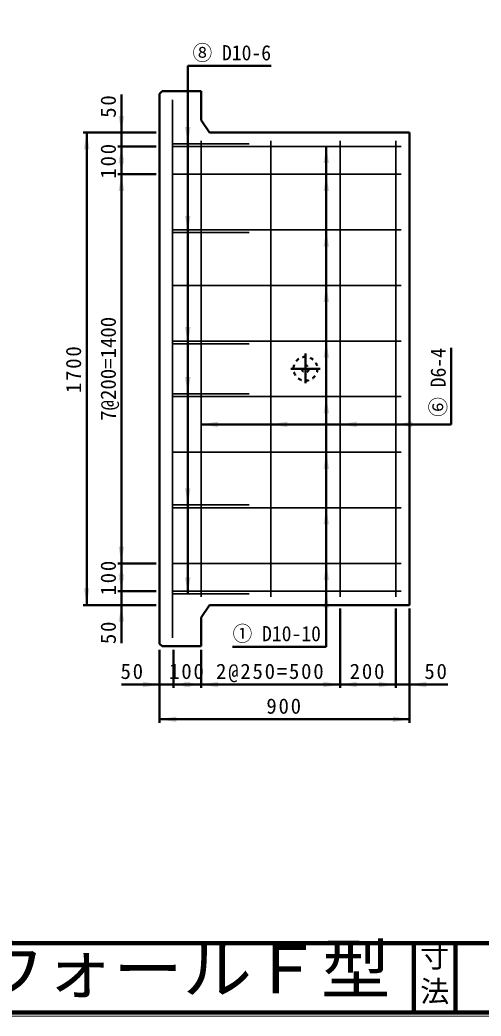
# Model space of a CAD drawing. Units: millimetres, scale not verified, with parts at other scales. Extents: x 100 to 4105, y 100 to 2870.
# Drawn here: x 2133 to 2797, y 100 to 1534 of the extents above; entities that cross this region are included whole.
import ezdxf
from ezdxf.enums import TextEntityAlignment as Align

# ---------------------------------------------------------------- set-up
doc = ezdxf.new("R2010")
doc.units = ezdxf.units.MM
doc.header["$LTSCALE"] = 5
doc.linetypes.add('USER2', pattern=[13.4, 10, -1.2, 1, -1.2])
doc.linetypes.add('USER3', pattern=[2.2, 1, -1.2])
doc.layers.add('V-nasSTD', color=7, linetype='Continuous', lineweight=50)
doc.styles.add('ＭＳ ゴシック', font='')
doc.styles.get('ＭＳ ゴシック').set_extended_font_data('MS Gothic')

msp = doc.modelspace()

# ---------------------------------------------------------------- hatches: boundary and pattern name
at = {"layer": 'V-nasSTD'}
for points in [[(2278.794, 1395.581), (2282.794, 1395.581), (2278.794, 1371.581), (2274.794, 1395.581)], [(2374.394, 1379.581), (2378.394, 1379.581), (2374.394, 1355.581), (2370.394, 1379.581)], [(2228.794, 1347.581), (2232.794, 1347.581), (2228.794, 1371.581), (2224.794, 1347.581)], [(2278.794, 1327.581), (2282.794, 1327.581), (2278.794, 1351.581), (2274.794, 1327.581)], [(2573.794, 1327.581), (2577.794, 1327.581), (2573.794, 1351.581), (2569.794, 1327.581)], [(2278.794, 1335.581), (2282.794, 1335.581), (2278.794, 1311.581), (2274.794, 1335.581)], [(2278.794, 1287.581), (2282.794, 1287.581), (2278.794, 1311.581), (2274.794, 1287.581)], [(2573.794, 1287.581), (2577.794, 1287.581), (2573.794, 1311.581), (2569.794, 1287.581)], [(2374.394, 1251.581), (2378.394, 1251.581), (2374.394, 1227.581), (2370.394, 1251.581)], [(2573.794, 1207.581), (2577.794, 1207.581), (2573.794, 1231.581), (2569.794, 1207.581)], [(2573.794, 1127.581), (2577.794, 1127.581), (2573.794, 1151.581), (2569.794, 1127.581)], [(2374.394, 1091.581), (2378.394, 1091.581), (2374.394, 1067.581), (2370.394, 1091.581)], [(2573.794, 1047.581), (2577.794, 1047.581), (2573.794, 1071.581), (2569.794, 1047.581)], [(2374.394, 1019.581), (2378.394, 1019.581), (2374.394, 995.581), (2370.394, 1019.581)], [(2573.794, 967.581), (2577.794, 967.581), (2573.794, 991.581), (2569.794, 967.581)], [(2417.794, 951.581), (2417.794, 947.581), (2393.794, 951.581), (2417.794, 955.581)], [(2517.794, 951.581), (2517.794, 947.581), (2493.794, 951.581), (2517.794, 955.581)], [(2617.794, 951.581), (2617.794, 947.581), (2593.794, 951.581), (2617.794, 955.581)], [(2697.794, 951.581), (2697.794, 947.581), (2673.794, 951.581), (2697.794, 955.581)], [(2573.794, 887.581), (2577.794, 887.581), (2573.794, 911.581), (2569.794, 887.581)], [(2374.394, 859.581), (2378.394, 859.581), (2374.394, 835.581), (2370.394, 859.581)], [(2573.794, 807.581), (2577.794, 807.581), (2573.794, 831.581), (2569.794, 807.581)], [(2278.794, 775.581), (2282.794, 775.581), (2278.794, 751.581), (2274.794, 775.581)], [(2278.794, 727.581), (2282.794, 727.581), (2278.794, 751.581), (2274.794, 727.581)], [(2573.794, 727.581), (2577.794, 727.581), (2573.794, 751.581), (2569.794, 727.581)], [(2278.794, 735.581), (2282.794, 735.581), (2278.794, 711.581), (2274.794, 735.581)], [(2374.394, 731.581), (2378.394, 731.581), (2374.394, 707.581), (2370.394, 731.581)], [(2228.794, 715.581), (2232.794, 715.581), (2228.794, 691.581), (2224.794, 715.581)], [(2573.794, 687.581), (2577.794, 687.581), (2573.794, 711.581), (2569.794, 687.581)], [(2278.794, 667.581), (2282.794, 667.581), (2278.794, 691.581), (2274.794, 667.581)], [(2309.794, 577.181), (2309.794, 573.181), (2333.794, 577.181), (2309.794, 581.181)], [(2377.794, 577.181), (2377.794, 573.181), (2353.794, 577.181), (2377.794, 581.181)], [(2369.794, 577.181), (2369.794, 573.181), (2393.794, 577.181), (2369.794, 581.181)], [(2417.794, 577.181), (2417.794, 573.181), (2393.794, 577.181), (2417.794, 581.181)], [(2569.794, 577.181), (2569.794, 573.181), (2593.794, 577.181), (2569.794, 581.181)], [(2617.794, 577.181), (2617.794, 573.181), (2593.794, 577.181), (2617.794, 581.181)], [(2649.794, 577.181), (2649.794, 573.181), (2673.794, 577.181), (2649.794, 581.181)], [(2717.794, 577.181), (2717.794, 573.181), (2693.794, 577.181), (2717.794, 581.181)], [(2357.794, 527.181), (2357.794, 523.181), (2333.794, 527.181), (2357.794, 531.181)], [(2669.794, 527.181), (2669.794, 523.181), (2693.794, 527.181), (2669.794, 531.181)]]:
    msp.add_hatch(color=256, dxfattribs=at).paths.add_polyline_path(points)

# ---------------------------------------------------------------- linework, layer by layer
for p, q in [((2374.394, 707.581), (2374.394, 1467.581)), ((2374.394, 1467.581), (2494.394, 1467.581)), ((2278.794, 1371.581), (2278.794, 1426.581)), ((2337.394, 1430.981), (2333.794, 1427.381)), ((2333.794, 1427.381), (2333.794, 635.781)), ((2393.794, 1430.981), (2337.394, 1430.981)), ((2393.794, 1430.981), (2393.794, 1389.401)), ((2393.794, 1389.401), (2405.794, 1371.581)), ((2328.794, 1371.581), (2223.794, 1371.581)), ((2228.794, 1371.581), (2228.794, 691.581)), ((2278.794, 1351.581), (2278.794, 1371.581)), ((2693.794, 1371.581), (2405.794, 1371.581)), ((2693.794, 691.581), (2693.794, 1371.581)), ((2328.794, 1351.581), (2273.794, 1351.581)), ((2278.794, 1351.581), (2278.794, 1311.581)), ((2573.794, 1351.581), (2573.794, 631.581)), ((2328.794, 1311.581), (2273.794, 1311.581)), ((2278.794, 751.581), (2278.794, 1311.581)), ((2753.794, 951.581), (2753.794, 1061.581)), ((2393.794, 951.581), (2753.794, 951.581)), ((2328.794, 751.581), (2273.794, 751.581)), ((2278.794, 711.581), (2278.794, 751.581)), ((2328.794, 711.581), (2273.794, 711.581)), ((2278.794, 711.581), (2278.794, 691.581)), ((2328.794, 691.581), (2223.794, 691.581)), ((2278.794, 691.581), (2278.794, 636.581)), ((2405.794, 691.581), (2393.794, 673.761)), ((2693.794, 691.581), (2405.794, 691.581)), ((2593.794, 572.181), (2593.794, 686.581)), ((2673.794, 572.181), (2673.794, 686.581)), ((2693.794, 522.181), (2693.794, 686.581)), ((2393.794, 632.181), (2393.794, 673.761)), ((2333.794, 635.781), (2337.394, 632.181)), ((2337.394, 632.181), (2393.794, 632.181)), ((2438.794, 631.581), (2573.794, 631.581)), ((2333.794, 522.181), (2333.794, 627.181)), ((2353.794, 572.181), (2353.794, 627.181)), ((2393.794, 572.181), (2393.794, 627.181)), ((2333.794, 577.181), (2278.794, 577.181)), ((2353.794, 577.181), (2333.794, 577.181)), ((2353.794, 577.181), (2393.794, 577.181)), ((2393.794, 577.181), (2593.794, 577.181)), ((2593.794, 577.181), (2673.794, 577.181)), ((2673.794, 577.181), (2693.794, 577.181)), ((2693.794, 577.181), (2748.794, 577.181)), ((2693.794, 527.181), (2333.794, 527.181))]:
    msp.add_line(p, q, dxfattribs=at)
at = {"layer": 'V-nasSTD', "lineweight": 35}
for p, q in [((2352.594, 1418.581), (2352.594, 644.581)), ((2351.794, 1355.581), (2462.823, 1355.581)), ((2681.794, 1351.581), (2353.794, 1351.581)), ((2393.794, 703.581), (2393.794, 1359.581)), ((2493.794, 703.581), (2493.794, 1359.581)), ((2593.794, 703.581), (2593.794, 1359.581)), ((2673.794, 703.581), (2673.794, 1359.581)), ((2681.794, 1311.581), (2353.794, 1311.581)), ((2351.794, 1227.581), (2462.823, 1227.581)), ((2681.794, 1231.581), (2353.794, 1231.581)), ((2681.794, 1151.581), (2353.794, 1151.581)), ((2351.794, 1067.581), (2462.823, 1067.581)), ((2681.794, 1071.581), (2353.794, 1071.581)), ((2351.794, 995.581), (2462.823, 995.581)), ((2681.794, 991.581), (2353.794, 991.581)), ((2681.794, 911.581), (2353.794, 911.581)), ((2351.794, 835.581), (2462.823, 835.581)), ((2681.794, 831.581), (2353.794, 831.581)), ((2681.794, 751.581), (2353.794, 751.581)), ((2351.794, 707.581), (2462.823, 707.581)), ((2681.794, 711.581), (2353.794, 711.581))]:
    msp.add_line(p, q, dxfattribs=at)
at = {"layer": 'V-nasSTD', "linetype": 'USER2'}
for p, q in [((2543.794, 1053.381), (2543.794, 1010.981)), ((2522.594, 1031.581), (2564.994, 1031.581))]:
    msp.add_line(p, q, dxfattribs=at)
at = {"layer": 'V-nasSTD', "lineweight": 100}
for p, q in [((105, 205), (4100, 205)), ((2700, 205), (2700, 105)), ((2760, 205), (2760, 105)), ((105, 105), (4100, 105))]:
    msp.add_line(p, q, dxfattribs=at)
at = {"layer": 'V-nasSTD', "lineweight": 13}
msp.add_lwpolyline([(100, 100), (100, 2870), (4105, 2870), (4105, 100)], close=True, dxfattribs=at)
at = {"layer": 'V-nasSTD', "linetype": 'USER3'}
for radius in [17.2, 5]:
    msp.add_circle((2543.794, 1031.581), radius, dxfattribs=at)

# ---------------------------------------------------------------- texts
at = {"layer": 'V-nasSTD', "style": 'ＭＳ ゴシック', "width": 0.95}
for s, p in [('⑧ D10-6', (2437.759, 1497.389)), ('① D10-10', (2502.509, 661.389))]:
    msp.add_text(s, height=21.85, dxfattribs=at).set_placement(p, align=Align.TOP_CENTER)
at = {"layer": 'V-nasSTD', "style": 'ＭＳ ゴシック'}
msp.add_text('7@200=1400', height=21.99, rotation=90, dxfattribs=at).set_placement((2248.794, 1031.581), align=Align.TOP_CENTER)
at = {"layer": 'V-nasSTD', "style": 'ＭＳ ゴシック', "width": 0.95}
msp.add_text('⑥ D6-4', height=21.85, rotation=90, dxfattribs=at).set_placement((2723.986, 1012.025), align=Align.TOP_CENTER)
at = {"layer": 'V-nasSTD', "style": 'ＭＳ ゴシック', "width": 1.05}
msp.add_text('1stタッチウォールＦ型', height=69.65, dxfattribs=at).set_placement((1619.25, 202.47), align=Align.TOP_LEFT)
at = {"layer": 'V-nasSTD', "style": 'ＭＳ ゴシック'}
for s, p in [('寸', (2708.982, 200.999)), ('法', (2708.976, 151.01))]:
    msp.add_text(s, height=30.79, dxfattribs=at).set_placement(p, align=Align.TOP_LEFT)
at = {"layer": 'V-nasSTD', "char_height": 21.99, "attachment_point": 2, "rotation": 90, "style": 'ＭＳ ゴシック'}
for s, insert in [('\\T1.17;50', (2248.794, 1410.331)), ('\\T1.17;100', (2248.794, 1331.581)), ('\\T1.17;1700', (2198.794, 1031.581)), ('\\T1.17;100', (2248.794, 731.581)), ('\\T1.17;50', (2248.794, 652.831))]:
    msp.add_mtext(s, dxfattribs=dict(at, insert=insert))
at = {"layer": 'V-nasSTD', "char_height": 21.99, "attachment_point": 2, "style": 'ＭＳ ゴシック'}
for s, insert in [('\\T1.17;50', (2295.044, 607.181)), ('\\T1.17;100', (2373.794, 607.181)), ('\\T1.17;2@250=500', (2493.794, 607.181)), ('\\T1.17;200', (2633.794, 607.181)), ('\\T1.17;50', (2732.544, 607.181)), ('\\T1.17;900', (2513.794, 557.181))]:
    msp.add_mtext(s, dxfattribs=dict(at, insert=insert))

doc.saveas('drawing.dxf')
